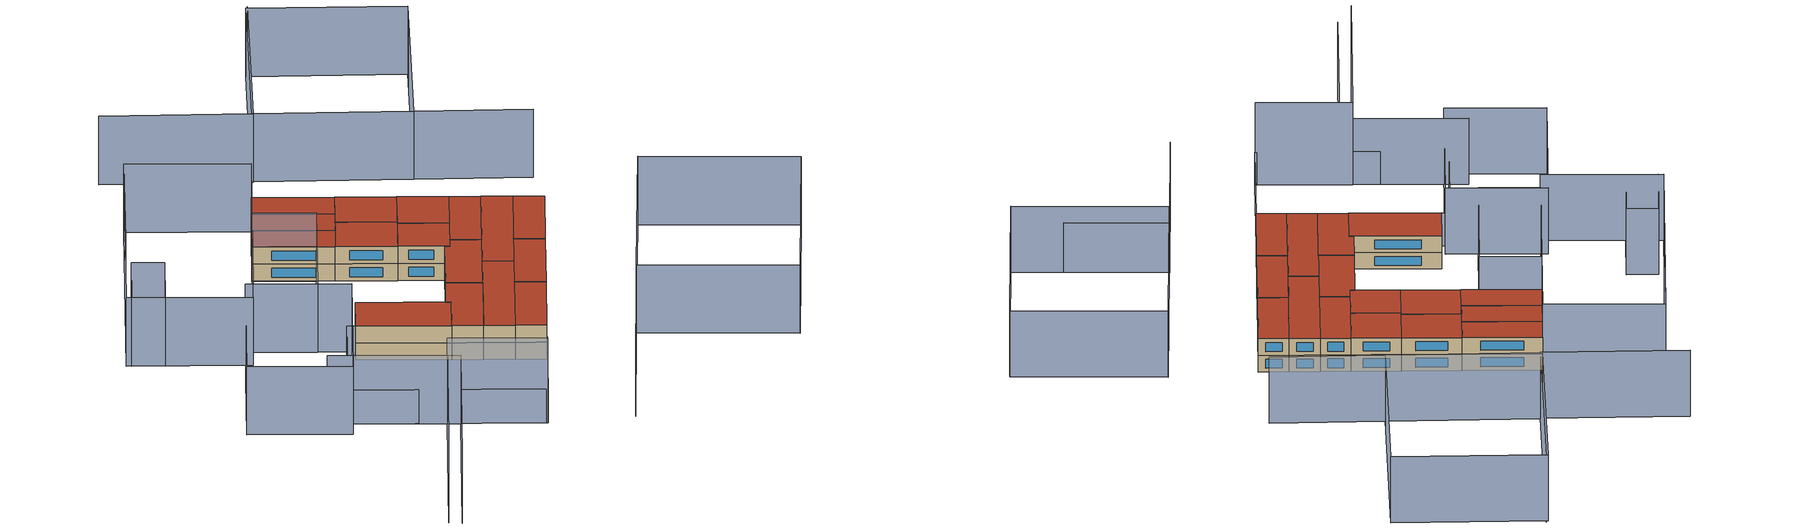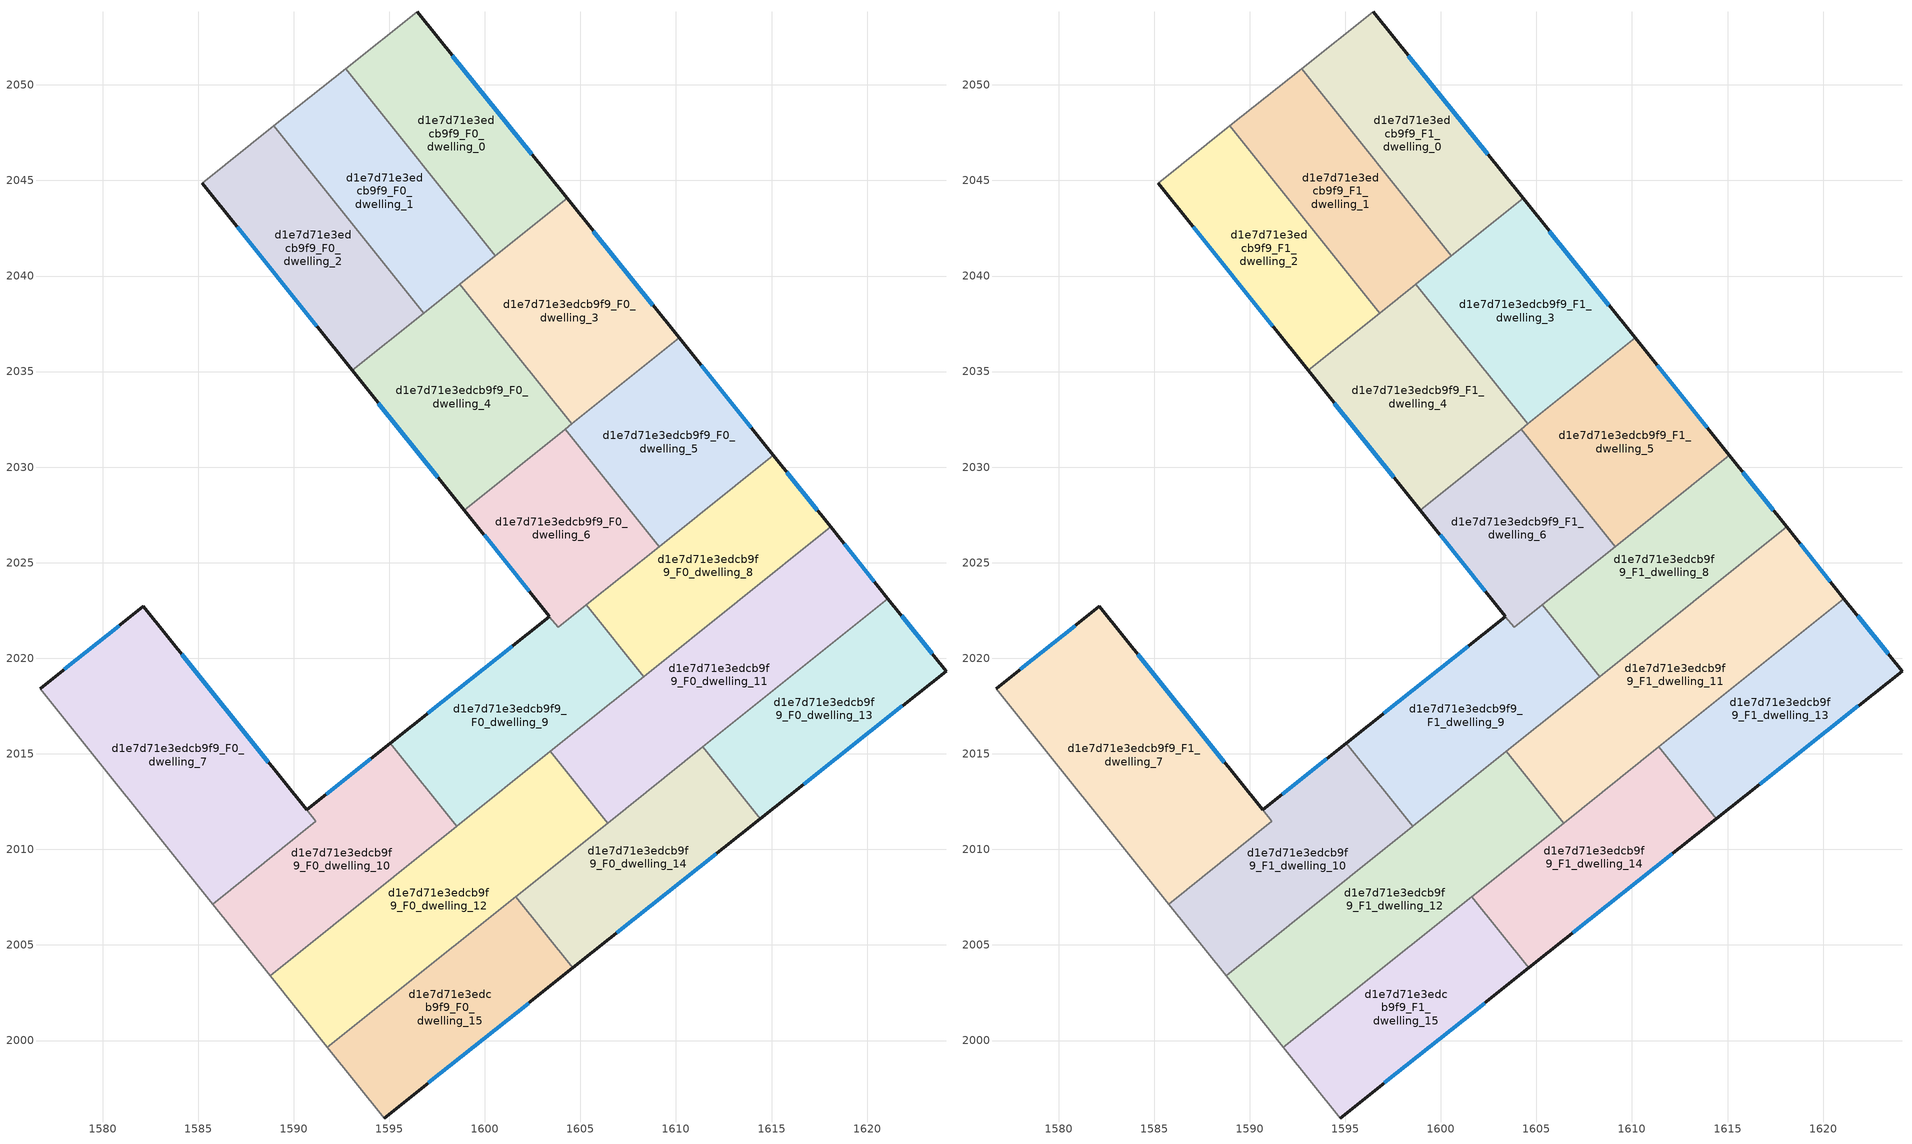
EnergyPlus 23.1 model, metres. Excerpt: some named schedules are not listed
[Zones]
d1e7d71e3edcb9f9_F0_dwelling_0
 floor ground (EU_floor_Construction): 1596.47,2053.83 1604.3,2044.07 1600.55,2041.06 1592.72,2050.84 z0
 wall outside (EU_wall_Construction): 1604.3,2044.07 1596.47,2053.83 z0:3
 wall to d1e7d71e3edcb9f9_F0_dwelling_1 (EU_wall_Construction): 1592.72,2050.84 1600.55,2041.06 z0:3
 wall adiabatic (EU_wall_Construction): 1596.47,2053.83 1592.72,2050.84 z0:3
 wall to d1e7d71e3edcb9f9_F0_dwelling_3 (EU_wall_Construction): 1600.55,2041.06 1604.3,2044.07 z0:3
 window (EU_Window_Construction): 1602.46,2046.36 1598.31,2051.54 z0.7:2.3
d1e7d71e3edcb9f9_F0_dwelling_1
 floor ground (EU_floor_Construction): 1592.72,2050.84 1600.55,2041.06 1596.8,2038.06 1588.96,2047.85 z0
 wall to d1e7d71e3edcb9f9_F0_dwelling_2 (EU_wall_Construction): 1588.96,2047.85 1596.8,2038.06 z0:3
 wall adiabatic (EU_wall_Construction): 1592.72,2050.84 1588.96,2047.85 z0:3
 wall to d1e7d71e3edcb9f9_F0_dwelling_4 (EU_wall_Construction): 1596.8,2038.06 1598.68,2039.57 z0:3
 wall to d1e7d71e3edcb9f9_F0_dwelling_3 (EU_wall_Construction): 1598.68,2039.57 1600.55,2041.06 z0:3
d1e7d71e3edcb9f9_F0_dwelling_10
 floor ground (EU_floor_Construction): 1595.06,2015.56 1598.54,2011.21 1588.76,2003.38 1585.76,2007.13 1591.16,2011.46 1590.67,2012.07 z0
 wall outside (EU_wall_Construction): 1595.06,2015.56 1590.67,2012.07 z0:3
 wall to d1e7d71e3edcb9f9_F0_dwelling_9 (EU_wall_Construction): 1598.54,2011.21 1595.06,2015.56 z0:3
 wall adiabatic (EU_wall_Construction): 1585.76,2007.13 1588.76,2003.38 z0:3
 wall to d1e7d71e3edcb9f9_F0_dwelling_7 (EU_wall_Construction): 1590.67,2012.07 1591.16,2011.46 1585.76,2007.13 z0:3
 wall to d1e7d71e3edcb9f9_F0_dwelling_12 (EU_wall_Construction): 1588.76,2003.38 1598.54,2011.21 z0:3
 window (EU_Window_Construction): 1594.03,2014.74 1591.7,2012.89 z0.7:2.3
d1e7d71e3edcb9f9_F0_dwelling_11
 floor ground (EU_floor_Construction): 1618.09,2026.87 1621.09,2023.13 1606.43,2011.38 1603.43,2015.13 z0
 wall outside (EU_wall_Construction): 1621.09,2023.13 1618.09,2026.87 z0:3
 wall to d1e7d71e3edcb9f9_F0_dwelling_12 (EU_wall_Construction): 1603.43,2015.13 1606.43,2011.38 z0:3
 wall to d1e7d71e3edcb9f9_F0_dwelling_13 (EU_wall_Construction): 1611.39,2015.36 1621.09,2023.13 z0:3
 wall to d1e7d71e3edcb9f9_F0_dwelling_8 (EU_wall_Construction): 1618.09,2026.87 1608.31,2019.04 z0:3
 wall to d1e7d71e3edcb9f9_F0_dwelling_14 (EU_wall_Construction): 1606.43,2011.38 1611.39,2015.36 z0:3
 wall to d1e7d71e3edcb9f9_F0_dwelling_9 (EU_wall_Construction): 1608.31,2019.04 1603.43,2015.13 z0:3
 window (EU_Window_Construction): 1620.39,2024.01 1618.8,2025.99 z0.7:2.3
d1e7d71e3edcb9f9_F0_dwelling_12
 floor ground (EU_floor_Construction): 1603.43,2015.13 1606.43,2011.38 1591.76,1999.64 1588.76,2003.38 z0
 wall adiabatic (EU_wall_Construction): 1588.76,2003.38 1591.76,1999.64 z0:3
 wall to d1e7d71e3edcb9f9_F0_dwelling_15 (EU_wall_Construction): 1591.76,1999.64 1601.62,2007.53 z0:3
 wall to d1e7d71e3edcb9f9_F0_dwelling_9 (EU_wall_Construction): 1603.43,2015.13 1598.54,2011.21 z0:3
 wall to d1e7d71e3edcb9f9_F0_dwelling_14 (EU_wall_Construction): 1601.62,2007.53 1606.43,2011.38 z0:3
d1e7d71e3edcb9f9_F0_dwelling_13
 floor ground (EU_floor_Construction): 1621.09,2023.13 1624.13,2019.33 1614.41,2011.6 1611.39,2015.36 z0
 wall outside (EU_wall_Construction): 1614.41,2011.6 1624.13,2019.33 1621.09,2023.13 z0:3
 wall to d1e7d71e3edcb9f9_F0_dwelling_14 (EU_wall_Construction): 1611.39,2015.36 1614.41,2011.6 z0:3
 window (EU_Window_Construction): 1623.42,2020.22 1621.81,2022.24 / 1616.69,2013.41 1621.85,2017.52 z0.7:2.3
d1e7d71e3edcb9f9_F0_dwelling_14
 floor ground (EU_floor_Construction): 1611.39,2015.36 1614.41,2011.6 1604.61,2003.8 1601.62,2007.53 z0
 wall outside (EU_wall_Construction): 1604.61,2003.8 1614.41,2011.6 z0:3
 wall to d1e7d71e3edcb9f9_F0_dwelling_15 (EU_wall_Construction): 1601.62,2007.53 1604.61,2003.8 z0:3
 window (EU_Window_Construction): 1606.91,2005.63 1612.1,2009.77 z0.7:2.3
d1e7d71e3edcb9f9_F0_dwelling_15
 floor ground (EU_floor_Construction): 1601.62,2007.53 1604.61,2003.8 1594.73,1995.93 1591.76,1999.64 z0
 wall outside (EU_wall_Construction): 1594.73,1995.93 1604.61,2003.8 z0:3
 wall adiabatic (EU_wall_Construction): 1591.76,1999.64 1594.73,1995.93 z0:3
 window (EU_Window_Construction): 1597.05,1997.78 1602.29,2001.95 z0.7:2.3
d1e7d71e3edcb9f9_F0_dwelling_2
 floor ground (EU_floor_Construction): 1588.96,2047.85 1596.8,2038.06 1593.06,2035.07 1585.21,2044.87 z0
 wall outside (EU_wall_Construction): 1585.21,2044.87 1593.06,2035.07 z0:3
 wall adiabatic (EU_wall_Construction): 1588.96,2047.85 1585.21,2044.87 z0:3
 wall to d1e7d71e3edcb9f9_F0_dwelling_4 (EU_wall_Construction): 1593.06,2035.07 1596.8,2038.06 z0:3
 window (EU_Window_Construction): 1587.06,2042.57 1591.22,2037.37 z0.7:2.3
d1e7d71e3edcb9f9_F0_dwelling_3
 floor ground (EU_floor_Construction): 1604.3,2044.07 1610.17,2036.77 1604.54,2032.26 1598.68,2039.57 z0
 wall outside (EU_wall_Construction): 1610.17,2036.77 1604.3,2044.07 z0:3
 wall to d1e7d71e3edcb9f9_F0_dwelling_4 (EU_wall_Construction): 1598.68,2039.57 1604.54,2032.26 z0:3
 wall to d1e7d71e3edcb9f9_F0_dwelling_5 (EU_wall_Construction): 1604.54,2032.26 1610.17,2036.77 z0:3
 window (EU_Window_Construction): 1608.79,2038.48 1605.68,2042.36 z0.7:2.3
d1e7d71e3edcb9f9_F0_dwelling_4
 floor ground (EU_floor_Construction): 1598.68,2039.57 1604.54,2032.26 1598.92,2027.76 1593.06,2035.07 z0
 wall outside (EU_wall_Construction): 1593.06,2035.07 1598.92,2027.76 z0:3
 wall to d1e7d71e3edcb9f9_F0_dwelling_6 (EU_wall_Construction): 1598.92,2027.76 1604.21,2031.99 z0:3
 wall to d1e7d71e3edcb9f9_F0_dwelling_5 (EU_wall_Construction): 1604.21,2032 1604.54,2032.26 z0:3
 window (EU_Window_Construction): 1594.44,2033.35 1597.54,2029.47 z0.7:2.3
d1e7d71e3edcb9f9_F0_dwelling_5
 floor ground (EU_floor_Construction): 1610.17,2036.77 1615.09,2030.62 1609.13,2025.85 1604.21,2032 z0
 wall outside (EU_wall_Construction): 1615.09,2030.62 1610.17,2036.77 z0:3
 wall to d1e7d71e3edcb9f9_F0_dwelling_6 (EU_wall_Construction): 1604.21,2032 1609.13,2025.85 z0:3
 wall to d1e7d71e3edcb9f9_F0_dwelling_8 (EU_wall_Construction): 1609.13,2025.85 1615.09,2030.62 z0:3
 window (EU_Window_Construction): 1613.93,2032.06 1611.32,2035.32 z0.7:2.3
d1e7d71e3edcb9f9_F0_dwelling_6
 floor ground (EU_floor_Construction): 1604.21,2032 1609.13,2025.85 1603.84,2021.61 1598.92,2027.76 z0
 wall outside (EU_wall_Construction): 1598.92,2027.76 1603.38,2022.19 z0:3
 wall to d1e7d71e3edcb9f9_F0_dwelling_9 (EU_wall_Construction): 1603.38,2022.18 1603.84,2021.61 1605.31,2022.79 z0:3
 wall to d1e7d71e3edcb9f9_F0_dwelling_8 (EU_wall_Construction): 1605.31,2022.79 1609.13,2025.85 z0:3
 window (EU_Window_Construction): 1599.96,2026.45 1602.33,2023.5 z0.7:2.3
d1e7d71e3edcb9f9_F0_dwelling_7
 floor ground (EU_floor_Construction): 1582.14,2022.72 1591.16,2011.46 1585.76,2007.13 1576.73,2018.41 z0
 wall outside (EU_wall_Construction): 1590.67,2012.07 1582.14,2022.72 1576.73,2018.41 z0:3
 wall adiabatic (EU_wall_Construction): 1576.73,2018.41 1585.76,2007.13 z0:3
 window (EU_Window_Construction): 1580.87,2021.71 1578,2019.42 / 1588.67,2014.57 1584.14,2020.22 z0.7:2.3
d1e7d71e3edcb9f9_F0_dwelling_8
 floor ground (EU_floor_Construction): 1615.09,2030.62 1618.09,2026.87 1608.31,2019.04 1605.31,2022.79 z0
 wall outside (EU_wall_Construction): 1618.09,2026.87 1615.09,2030.62 z0:3
 wall to d1e7d71e3edcb9f9_F0_dwelling_9 (EU_wall_Construction): 1605.31,2022.79 1608.31,2019.04 z0:3
 window (EU_Window_Construction): 1617.39,2027.75 1615.79,2029.74 z0.7:2.3
d1e7d71e3edcb9f9_F0_dwelling_9
 floor ground (EU_floor_Construction): 1605.31,2022.79 1608.31,2019.04 1598.54,2011.21 1595.06,2015.56 1603.38,2022.18 1603.84,2021.61 z0
 wall outside (EU_wall_Construction): 1603.38,2022.18 1595.06,2015.56 z0:3
 window (EU_Window_Construction): 1601.43,2020.63 1597.01,2017.12 z0.7:2.3
d1e7d71e3edcb9f9_F1_dwelling_0
 floor to d1e7d71e3edcb9f9_F0_dwelling_0 (EU_floor_Construction): 1596.47,2053.83 1604.3,2044.07 1600.55,2041.06 1592.72,2050.84 z3
 wall outside (EU_wall_Construction): 1604.3,2044.07 1596.47,2053.83 z3:6
 wall to d1e7d71e3edcb9f9_F1_dwelling_1 (EU_wall_Construction): 1592.72,2050.84 1600.55,2041.06 z3:6
 wall adiabatic (EU_wall_Construction): 1596.47,2053.83 1592.72,2050.84 z3:6
 wall to d1e7d71e3edcb9f9_F1_dwelling_3 (EU_wall_Construction): 1600.55,2041.06 1604.3,2044.07 z3:6
 window (EU_Window_Construction): 1602.46,2046.36 1598.31,2051.54 z3.7:5.3
 roof outside (EU_roof_Construction): 1604.3,2044.07 1596.47,2053.83 1592.72,2050.84 1600.55,2041.06 z6
d1e7d71e3edcb9f9_F1_dwelling_1
 floor to d1e7d71e3edcb9f9_F0_dwelling_1 (EU_floor_Construction): 1592.72,2050.84 1600.55,2041.06 1596.8,2038.06 1588.96,2047.85 z3
 wall to d1e7d71e3edcb9f9_F1_dwelling_2 (EU_wall_Construction): 1588.96,2047.85 1596.8,2038.06 z3:6
 wall adiabatic (EU_wall_Construction): 1592.72,2050.84 1588.96,2047.85 z3:6
 wall to d1e7d71e3edcb9f9_F1_dwelling_4 (EU_wall_Construction): 1596.8,2038.06 1598.68,2039.57 z3:6
 wall to d1e7d71e3edcb9f9_F1_dwelling_3 (EU_wall_Construction): 1598.68,2039.57 1600.55,2041.06 z3:6
 roof outside (EU_roof_Construction): 1600.55,2041.06 1592.72,2050.84 1588.96,2047.85 1596.8,2038.06 z6
d1e7d71e3edcb9f9_F1_dwelling_10
 floor to d1e7d71e3edcb9f9_F0_dwelling_10 (EU_floor_Construction): 1595.06,2015.56 1598.54,2011.21 1588.76,2003.38 1585.76,2007.13 1591.16,2011.46 1590.67,2012.07 z3
 wall outside (EU_wall_Construction): 1595.06,2015.56 1590.67,2012.07 z3:6
 wall to d1e7d71e3edcb9f9_F1_dwelling_9 (EU_wall_Construction): 1598.54,2011.21 1595.06,2015.56 z3:6
 wall adiabatic (EU_wall_Construction): 1585.76,2007.13 1588.76,2003.38 z3:6
 wall to d1e7d71e3edcb9f9_F1_dwelling_7 (EU_wall_Construction): 1590.67,2012.07 1591.16,2011.46 1585.76,2007.13 z3:6
 wall to d1e7d71e3edcb9f9_F1_dwelling_12 (EU_wall_Construction): 1588.76,2003.38 1598.54,2011.21 z3:6
 window (EU_Window_Construction): 1594.03,2014.74 1591.7,2012.89 z3.7:5.3
 roof outside (EU_roof_Construction): 1598.54,2011.21 1595.06,2015.56 1590.67,2012.07 1591.16,2011.46 1585.76,2007.13 1588.76,2003.38 z6
d1e7d71e3edcb9f9_F1_dwelling_11
 floor to d1e7d71e3edcb9f9_F0_dwelling_11 (EU_floor_Construction): 1618.09,2026.87 1621.09,2023.13 1606.43,2011.38 1603.43,2015.13 z3
 wall outside (EU_wall_Construction): 1621.09,2023.13 1618.09,2026.87 z3:6
 wall to d1e7d71e3edcb9f9_F1_dwelling_12 (EU_wall_Construction): 1603.43,2015.13 1606.43,2011.38 z3:6
 wall to d1e7d71e3edcb9f9_F1_dwelling_13 (EU_wall_Construction): 1611.39,2015.36 1621.09,2023.13 z3:6
 wall to d1e7d71e3edcb9f9_F1_dwelling_8 (EU_wall_Construction): 1618.09,2026.87 1608.31,2019.04 z3:6
 wall to d1e7d71e3edcb9f9_F1_dwelling_14 (EU_wall_Construction): 1606.43,2011.38 1611.39,2015.36 z3:6
 wall to d1e7d71e3edcb9f9_F1_dwelling_9 (EU_wall_Construction): 1608.31,2019.04 1603.43,2015.13 z3:6
 window (EU_Window_Construction): 1620.39,2024.01 1618.8,2025.99 z3.7:5.3
 roof outside (EU_roof_Construction): 1621.09,2023.13 1618.09,2026.87 1603.43,2015.13 1606.43,2011.38 z6
d1e7d71e3edcb9f9_F1_dwelling_12
 floor to d1e7d71e3edcb9f9_F0_dwelling_12 (EU_floor_Construction): 1603.43,2015.13 1606.43,2011.38 1591.76,1999.64 1588.76,2003.38 z3
 wall adiabatic (EU_wall_Construction): 1588.76,2003.38 1591.76,1999.64 z3:6
 wall to d1e7d71e3edcb9f9_F1_dwelling_15 (EU_wall_Construction): 1591.76,1999.64 1601.62,2007.53 z3:6
 wall to d1e7d71e3edcb9f9_F1_dwelling_9 (EU_wall_Construction): 1603.43,2015.13 1598.54,2011.21 z3:6
 wall to d1e7d71e3edcb9f9_F1_dwelling_14 (EU_wall_Construction): 1601.62,2007.53 1606.43,2011.38 z3:6
 roof outside (EU_roof_Construction): 1606.43,2011.38 1603.43,2015.13 1588.76,2003.38 1591.76,1999.64 z6
d1e7d71e3edcb9f9_F1_dwelling_13
 floor to d1e7d71e3edcb9f9_F0_dwelling_13 (EU_floor_Construction): 1621.09,2023.13 1624.13,2019.33 1614.41,2011.6 1611.39,2015.36 z3
 wall outside (EU_wall_Construction): 1614.41,2011.6 1624.13,2019.33 1621.09,2023.13 z3:6
 wall to d1e7d71e3edcb9f9_F1_dwelling_14 (EU_wall_Construction): 1611.39,2015.36 1614.41,2011.6 z3:6
 window (EU_Window_Construction): 1623.42,2020.22 1621.81,2022.24 / 1616.69,2013.41 1621.85,2017.52 z3.7:5.3
 roof outside (EU_roof_Construction): 1624.13,2019.33 1621.09,2023.13 1611.39,2015.36 1614.41,2011.6 z6
d1e7d71e3edcb9f9_F1_dwelling_14
 floor to d1e7d71e3edcb9f9_F0_dwelling_14 (EU_floor_Construction): 1611.39,2015.36 1614.41,2011.6 1604.61,2003.8 1601.62,2007.53 z3
 wall outside (EU_wall_Construction): 1604.61,2003.8 1614.41,2011.6 z3:6
 wall to d1e7d71e3edcb9f9_F1_dwelling_15 (EU_wall_Construction): 1601.62,2007.53 1604.61,2003.8 z3:6
 window (EU_Window_Construction): 1606.91,2005.63 1612.1,2009.77 z3.7:5.3
 roof outside (EU_roof_Construction): 1614.41,2011.6 1611.39,2015.36 1601.62,2007.53 1604.61,2003.8 z6
d1e7d71e3edcb9f9_F1_dwelling_15
 floor to d1e7d71e3edcb9f9_F0_dwelling_15 (EU_floor_Construction): 1601.62,2007.53 1604.61,2003.8 1594.73,1995.93 1591.76,1999.64 z3
 wall outside (EU_wall_Construction): 1594.73,1995.93 1604.61,2003.8 z3:6
 wall adiabatic (EU_wall_Construction): 1591.76,1999.64 1594.73,1995.93 z3:6
 window (EU_Window_Construction): 1597.05,1997.78 1602.29,2001.95 z3.7:5.3
 roof outside (EU_roof_Construction): 1604.61,2003.8 1601.62,2007.53 1591.76,1999.64 1594.73,1995.93 z6
d1e7d71e3edcb9f9_F1_dwelling_2
 floor to d1e7d71e3edcb9f9_F0_dwelling_2 (EU_floor_Construction): 1588.96,2047.85 1596.8,2038.06 1593.06,2035.07 1585.21,2044.87 z3
 wall outside (EU_wall_Construction): 1585.21,2044.87 1593.06,2035.07 z3:6
 wall adiabatic (EU_wall_Construction): 1588.96,2047.85 1585.21,2044.87 z3:6
 wall to d1e7d71e3edcb9f9_F1_dwelling_4 (EU_wall_Construction): 1593.06,2035.07 1596.8,2038.06 z3:6
 window (EU_Window_Construction): 1587.06,2042.57 1591.22,2037.37 z3.7:5.3
 roof outside (EU_roof_Construction): 1596.8,2038.06 1588.96,2047.85 1585.21,2044.87 1593.06,2035.07 z6
d1e7d71e3edcb9f9_F1_dwelling_3
 floor to d1e7d71e3edcb9f9_F0_dwelling_3 (EU_floor_Construction): 1604.3,2044.07 1610.17,2036.77 1604.54,2032.26 1598.68,2039.57 z3
 wall outside (EU_wall_Construction): 1610.17,2036.77 1604.3,2044.07 z3:6
 wall to d1e7d71e3edcb9f9_F1_dwelling_4 (EU_wall_Construction): 1598.68,2039.57 1604.54,2032.26 z3:6
 wall to d1e7d71e3edcb9f9_F1_dwelling_5 (EU_wall_Construction): 1604.54,2032.26 1610.17,2036.77 z3:6
 window (EU_Window_Construction): 1608.79,2038.48 1605.68,2042.36 z3.7:5.3
 roof outside (EU_roof_Construction): 1610.17,2036.77 1604.3,2044.07 1598.68,2039.57 1604.54,2032.26 z6
d1e7d71e3edcb9f9_F1_dwelling_4
 floor to d1e7d71e3edcb9f9_F0_dwelling_4 (EU_floor_Construction): 1598.68,2039.57 1604.54,2032.26 1598.92,2027.76 1593.06,2035.07 z3
 wall outside (EU_wall_Construction): 1593.06,2035.07 1598.92,2027.76 z3:6
 wall to d1e7d71e3edcb9f9_F1_dwelling_6 (EU_wall_Construction): 1598.92,2027.76 1604.21,2031.99 z3:6
 wall to d1e7d71e3edcb9f9_F1_dwelling_5 (EU_wall_Construction): 1604.21,2032 1604.54,2032.26 z3:6
 window (EU_Window_Construction): 1594.44,2033.35 1597.54,2029.47 z3.7:5.3
 roof outside (EU_roof_Construction): 1604.54,2032.26 1598.68,2039.57 1593.06,2035.07 1598.92,2027.76 z6
d1e7d71e3edcb9f9_F1_dwelling_5
 floor to d1e7d71e3edcb9f9_F0_dwelling_5 (EU_floor_Construction): 1610.17,2036.77 1615.09,2030.62 1609.13,2025.85 1604.21,2032 z3
 wall outside (EU_wall_Construction): 1615.09,2030.62 1610.17,2036.77 z3:6
 wall to d1e7d71e3edcb9f9_F1_dwelling_6 (EU_wall_Construction): 1604.21,2032 1609.13,2025.85 z3:6
 wall to d1e7d71e3edcb9f9_F1_dwelling_8 (EU_wall_Construction): 1609.13,2025.85 1615.09,2030.62 z3:6
 window (EU_Window_Construction): 1613.93,2032.06 1611.32,2035.32 z3.7:5.3
 roof outside (EU_roof_Construction): 1615.09,2030.62 1610.17,2036.77 1604.21,2032 1609.13,2025.85 z6
d1e7d71e3edcb9f9_F1_dwelling_6
 floor to d1e7d71e3edcb9f9_F0_dwelling_6 (EU_floor_Construction): 1604.21,2032 1609.13,2025.85 1603.84,2021.61 1598.92,2027.76 z3
 wall outside (EU_wall_Construction): 1598.92,2027.76 1603.38,2022.19 z3:6
 wall to d1e7d71e3edcb9f9_F1_dwelling_9 (EU_wall_Construction): 1603.38,2022.18 1603.84,2021.61 1605.31,2022.79 z3:6
 wall to d1e7d71e3edcb9f9_F1_dwelling_8 (EU_wall_Construction): 1605.31,2022.79 1609.13,2025.85 z3:6
 window (EU_Window_Construction): 1599.96,2026.45 1602.33,2023.5 z3.7:5.3
 roof outside (EU_roof_Construction): 1609.13,2025.85 1604.21,2032 1598.92,2027.76 1603.84,2021.61 z6
d1e7d71e3edcb9f9_F1_dwelling_7
 floor to d1e7d71e3edcb9f9_F0_dwelling_7 (EU_floor_Construction): 1582.14,2022.72 1591.16,2011.46 1585.76,2007.13 1576.73,2018.41 z3
 wall outside (EU_wall_Construction): 1590.67,2012.07 1582.14,2022.72 1576.73,2018.41 z3:6
 wall adiabatic (EU_wall_Construction): 1576.73,2018.41 1585.76,2007.13 z3:6
 window (EU_Window_Construction): 1580.87,2021.71 1578,2019.42 / 1588.67,2014.57 1584.14,2020.22 z3.7:5.3
 roof outside (EU_roof_Construction): 1591.16,2011.46 1582.14,2022.72 1576.73,2018.41 1585.76,2007.13 z6
d1e7d71e3edcb9f9_F1_dwelling_8
 floor to d1e7d71e3edcb9f9_F0_dwelling_8 (EU_floor_Construction): 1615.09,2030.62 1618.09,2026.87 1608.31,2019.04 1605.31,2022.79 z3
 wall outside (EU_wall_Construction): 1618.09,2026.87 1615.09,2030.62 z3:6
 wall to d1e7d71e3edcb9f9_F1_dwelling_9 (EU_wall_Construction): 1605.31,2022.79 1608.31,2019.04 z3:6
 window (EU_Window_Construction): 1617.39,2027.75 1615.79,2029.74 z3.7:5.3
 roof outside (EU_roof_Construction): 1618.09,2026.87 1615.09,2030.62 1605.31,2022.79 1608.31,2019.04 z6
d1e7d71e3edcb9f9_F1_dwelling_9
 floor to d1e7d71e3edcb9f9_F0_dwelling_9 (EU_floor_Construction): 1605.31,2022.79 1608.31,2019.04 1598.54,2011.21 1595.06,2015.56 1603.38,2022.18 1603.84,2021.61 z3
 wall outside (EU_wall_Construction): 1603.38,2022.18 1595.06,2015.56 z3:6
 window (EU_Window_Construction): 1601.43,2020.63 1597.01,2017.12 z3.7:5.3
 roof outside (EU_roof_Construction): 1608.31,2019.04 1605.31,2022.79 1603.84,2021.61 1603.38,2022.18 1595.06,2015.56 1598.54,2011.21 z6
shading: 1635.14,2030.13 1623.64,2043.99 / 1623.64,2043.99 1647.16,2063.52 / 1559.51,2010.37 1572.03,1994.64 / 1572.03,1994.64 1549.38,1976.62 / 1584.5,2068.78 1567.62,2055.28 / 1632.13,2082.45 1608.1,2062.48 / 1608.1,2062.48 1593.18,2080.44 / 1649.11,1989.8 1624.21,1970.55 / 1624.21,1970.55 1609.12,1990.07 / 1609.12,1990.07 1634.02,2009.32 / 1634.02,2009.32 1649.11,1989.8 / 1647.15,2063.51 1623.59,2043.94 / 1623.59,2043.94 1607.96,2062.76 / 1607.96,2062.76 1631.52,2082.33 / 1631.52,2082.33 1647.15,2063.51 / 1578.33,2020.44 1559.58,2005.5 / 1559.58,2005.5 1549.6,2018.03 / 1549.6,2018.03 1568.35,2032.96 / 1568.35,2032.96 1578.33,2020.44 / 1569.07,2032.02 1585.24,2044.89 / 1585.24,2044.89 1591.28,2037.3 / 1591.28,2037.3 1575.11,2024.43 / 1575.11,2024.43 1569.07,2032.02 / 1565.81,2046.4 1557.81,2040.03 / 1557.81,2040.03 1554.69,2043.96 / 1554.69,2043.96 1562.69,2050.33 / 1562.69,2050.33 1565.81,2046.4 / 1596.47,2053.83 1566.1,2029.65 / 1566.1,2029.65 1554.16,2044.64 / 1554.16,2044.64 1584.53,2068.82 / 1584.53,2068.82 1596.47,2053.83 z0:12; 1589.92,1975.24 1609.12,1990.11 / 1609.12,1990.11 1619.2,1977.1 z0:9; 1548.16,1978.24 1570.81,1996.27 / 1570.81,1996.27 1580.25,1984.41 z0:15; 1580.29,1984.37 1561.44,2007.9 / 1561.44,2007.9 1575.88,2019.46 / 1575.88,2019.46 1594.73,1995.94 / 1594.73,1995.94 1580.29,1984.37 z0:6
[Building]
EU S2 Campaign: North Axis=0; Terrain=City; Solar Distribution=FullExterior
[Site:Location]
Budapest.Ferenc.Liszt.Intl.AP: Latitude=47.437; Longitude=19.256; Time Zone=1; Elevation=185
[SizingPeriod:WeatherFileDays]
AnnualSizingPeriod: Begin Month=1; Begin Day of Month=1; End Month=12; End Day of Month=31; Day of Week for Start Day=Monday; Use Weather File Daylight Saving Period=No; Use Weather File Rain and Snow Indicators=No
[MATERIAL]
EU_InternalMass_Material: Roughness=MediumRough; Thickness=0.1; Conductivity=1; Density=1800; Specific Heat=900; Thermal Absorptance=0.9; Solar Absorptance=0.7; Visible Absorptance=0.7
[MATERIAL:NOMASS] Roughness=MediumRough; Thermal Absorptance=0.9; Solar Absorptance=0.7; Visible Absorptance=0.7
Name | Thermal Resistance
EU_wall_NoMass | 0.832559
EU_roof_NoMass | 1.39638
EU_floor_NoMass | 0.872794
[WINDOWMATERIAL:SIMPLEGLAZINGSYSTEM]
EU_Window_SimpleGlazing: UFactor=2.79869; Solar Heat Gain Coefficient=0.75; Visible Transmittance=0.75
[CONSTRUCTION]
EU_wall_Construction: EU_wall_NoMass
EU_roof_Construction: EU_roof_NoMass
EU_floor_Construction: EU_floor_NoMass
EU_Window_Construction: EU_Window_SimpleGlazing
EU_InternalMass_Construction: EU_InternalMass_Material
[ZONE] Type=1; Multiplier=1; Ceiling Height=autocalculate; Floor Area=autocalculate; Part of Total Floor Area=Yes
Name | Volume
d1e7d71e3edcb9f9_F0_dwelling_0; d1e7d71e3edcb9f9_F1_dwelling_0 | 180.403
d1e7d71e3edcb9f9_F0_dwelling_1; d1e7d71e3edcb9f9_F1_dwelling_1 | 180.394
d1e7d71e3edcb9f9_F0_dwelling_10; d1e7d71e3edcb9f9_F1_dwelling_10 | 193.545
d1e7d71e3edcb9f9_F0_dwelling_11; d1e7d71e3edcb9f9_F1_dwelling_11 | 270.577
d1e7d71e3edcb9f9_F0_dwelling_12; d1e7d71e3edcb9f9_F1_dwelling_12 | 270.557
d1e7d71e3edcb9f9_F0_dwelling_13; d1e7d71e3edcb9f9_F1_dwelling_13 | 180.385
d1e7d71e3edcb9f9_F0_dwelling_14; d1e7d71e3edcb9f9_F1_dwelling_14 | 180.377
d1e7d71e3edcb9f9_F0_dwelling_15; d1e7d71e3edcb9f9_F1_dwelling_15 | 180.379
d1e7d71e3edcb9f9_F0_dwelling_2; d1e7d71e3edcb9f9_F1_dwelling_2 | 180.376
d1e7d71e3edcb9f9_F0_dwelling_3; d1e7d71e3edcb9f9_F1_dwelling_3 | 202.407
d1e7d71e3edcb9f9_F0_dwelling_4; d1e7d71e3edcb9f9_F1_dwelling_4 | 202.403
d1e7d71e3edcb9f9_F0_dwelling_5; d1e7d71e3edcb9f9_F1_dwelling_5 | 180.365
d1e7d71e3edcb9f9_F0_dwelling_6; d1e7d71e3edcb9f9_F1_dwelling_6 | 160.087
d1e7d71e3edcb9f9_F0_dwelling_7; d1e7d71e3edcb9f9_F1_dwelling_7 | 299.719
d1e7d71e3edcb9f9_F0_dwelling_8; d1e7d71e3edcb9f9_F1_dwelling_8 | 180.397
d1e7d71e3edcb9f9_F0_dwelling_9; d1e7d71e3edcb9f9_F1_dwelling_9 | 204.378
[INTERNALMASS] Construction=EU_InternalMass_Construction
Name | Zone or ZoneList | Surface Area
d1e7d71e3edcb9f9_F0_dwelling_0_EU_InternalMass | d1e7d71e3edcb9f9_F0_dwelling_0 | 60.1344
d1e7d71e3edcb9f9_F0_dwelling_1_EU_InternalMass | d1e7d71e3edcb9f9_F0_dwelling_1 | 60.1315
d1e7d71e3edcb9f9_F0_dwelling_2_EU_InternalMass | d1e7d71e3edcb9f9_F0_dwelling_2 | 60.1254
d1e7d71e3edcb9f9_F0_dwelling_3_EU_InternalMass | d1e7d71e3edcb9f9_F0_dwelling_3 | 67.4689
d1e7d71e3edcb9f9_F0_dwelling_4_EU_InternalMass | d1e7d71e3edcb9f9_F0_dwelling_4 | 67.4677
d1e7d71e3edcb9f9_F0_dwelling_5_EU_InternalMass | d1e7d71e3edcb9f9_F0_dwelling_5 | 60.1226
d1e7d71e3edcb9f9_F0_dwelling_6_EU_InternalMass | d1e7d71e3edcb9f9_F0_dwelling_6 | 53.3822
d1e7d71e3edcb9f9_F0_dwelling_7_EU_InternalMass | d1e7d71e3edcb9f9_F0_dwelling_7 | 99.9374
d1e7d71e3edcb9f9_F0_dwelling_8_EU_InternalMass | d1e7d71e3edcb9f9_F0_dwelling_8 | 60.1322
d1e7d71e3edcb9f9_F0_dwelling_9_EU_InternalMass | d1e7d71e3edcb9f9_F0_dwelling_9 | 68.1234
d1e7d71e3edcb9f9_F0_dwelling_10_EU_InternalMass | d1e7d71e3edcb9f9_F0_dwelling_10 | 64.5183
d1e7d71e3edcb9f9_F0_dwelling_11_EU_InternalMass | d1e7d71e3edcb9f9_F0_dwelling_11 | 90.1925
d1e7d71e3edcb9f9_F0_dwelling_12_EU_InternalMass | d1e7d71e3edcb9f9_F0_dwelling_12 | 90.1858
d1e7d71e3edcb9f9_F0_dwelling_13_EU_InternalMass | d1e7d71e3edcb9f9_F0_dwelling_13 | 60.1282
d1e7d71e3edcb9f9_F0_dwelling_14_EU_InternalMass | d1e7d71e3edcb9f9_F0_dwelling_14 | 60.1254
d1e7d71e3edcb9f9_F0_dwelling_15_EU_InternalMass | d1e7d71e3edcb9f9_F0_dwelling_15 | 60.1264
d1e7d71e3edcb9f9_F1_dwelling_0_EU_InternalMass | d1e7d71e3edcb9f9_F1_dwelling_0 | 60.1344
d1e7d71e3edcb9f9_F1_dwelling_1_EU_InternalMass | d1e7d71e3edcb9f9_F1_dwelling_1 | 60.1315
d1e7d71e3edcb9f9_F1_dwelling_2_EU_InternalMass | d1e7d71e3edcb9f9_F1_dwelling_2 | 60.1254
d1e7d71e3edcb9f9_F1_dwelling_3_EU_InternalMass | d1e7d71e3edcb9f9_F1_dwelling_3 | 67.4689
d1e7d71e3edcb9f9_F1_dwelling_4_EU_InternalMass | d1e7d71e3edcb9f9_F1_dwelling_4 | 67.4677
d1e7d71e3edcb9f9_F1_dwelling_5_EU_InternalMass | d1e7d71e3edcb9f9_F1_dwelling_5 | 60.1226
d1e7d71e3edcb9f9_F1_dwelling_6_EU_InternalMass | d1e7d71e3edcb9f9_F1_dwelling_6 | 53.3822
d1e7d71e3edcb9f9_F1_dwelling_7_EU_InternalMass | d1e7d71e3edcb9f9_F1_dwelling_7 | 99.9374
d1e7d71e3edcb9f9_F1_dwelling_8_EU_InternalMass | d1e7d71e3edcb9f9_F1_dwelling_8 | 60.1322
d1e7d71e3edcb9f9_F1_dwelling_9_EU_InternalMass | d1e7d71e3edcb9f9_F1_dwelling_9 | 68.1234
d1e7d71e3edcb9f9_F1_dwelling_10_EU_InternalMass | d1e7d71e3edcb9f9_F1_dwelling_10 | 64.5183
d1e7d71e3edcb9f9_F1_dwelling_11_EU_InternalMass | d1e7d71e3edcb9f9_F1_dwelling_11 | 90.1925
d1e7d71e3edcb9f9_F1_dwelling_12_EU_InternalMass | d1e7d71e3edcb9f9_F1_dwelling_12 | 90.1858
d1e7d71e3edcb9f9_F1_dwelling_13_EU_InternalMass | d1e7d71e3edcb9f9_F1_dwelling_13 | 60.1282
d1e7d71e3edcb9f9_F1_dwelling_14_EU_InternalMass | d1e7d71e3edcb9f9_F1_dwelling_14 | 60.1254
d1e7d71e3edcb9f9_F1_dwelling_15_EU_InternalMass | d1e7d71e3edcb9f9_F1_dwelling_15 | 60.1264
[OTHEREQUIPMENT] Fuel Type=Electricity; Design Level Calculation Method=Watts/Area; Power per Zone Floor Area=1; Fraction Latent=0; Fraction Radiant=0; Fraction Lost=0; Carbon Dioxide Generation Rate=0; EndUse Subcategory=EU_Step8_InternalGains
Name | Zone or ZoneList or Space or SpaceList | Schedule
EU_Step8_InternalGain_d1e7d71e3edcb9f9_F0_dwelling_0_f000 | d1e7d71e3edcb9f9_F0_dwelling_0 | EU_Step8_GainSchedule_d1e7d71e3edcb9f9_F0_dwelling_0_f000
EU_Step8_InternalGain_d1e7d71e3edcb9f9_F0_dwelling_1_f000 | d1e7d71e3edcb9f9_F0_dwelling_1 | EU_Step8_GainSchedule_d1e7d71e3edcb9f9_F0_dwelling_1_f000
EU_Step8_InternalGain_d1e7d71e3edcb9f9_F0_dwelling_2_f000 | d1e7d71e3edcb9f9_F0_dwelling_2 | EU_Step8_GainSchedule_d1e7d71e3edcb9f9_F0_dwelling_2_f000
EU_Step8_InternalGain_d1e7d71e3edcb9f9_F0_dwelling_3_f000 | d1e7d71e3edcb9f9_F0_dwelling_3 | EU_Step8_GainSchedule_d1e7d71e3edcb9f9_F0_dwelling_3_f000
EU_Step8_InternalGain_d1e7d71e3edcb9f9_F0_dwelling_4_f000 | d1e7d71e3edcb9f9_F0_dwelling_4 | EU_Step8_GainSchedule_d1e7d71e3edcb9f9_F0_dwelling_4_f000
EU_Step8_InternalGain_d1e7d71e3edcb9f9_F0_dwelling_5_f000 | d1e7d71e3edcb9f9_F0_dwelling_5 | EU_Step8_GainSchedule_d1e7d71e3edcb9f9_F0_dwelling_5_f000
EU_Step8_InternalGain_d1e7d71e3edcb9f9_F0_dwelling_6_f000 | d1e7d71e3edcb9f9_F0_dwelling_6 | EU_Step8_GainSchedule_d1e7d71e3edcb9f9_F0_dwelling_6_f000
EU_Step8_InternalGain_d1e7d71e3edcb9f9_F0_dwelling_7_f000 | d1e7d71e3edcb9f9_F0_dwelling_7 | EU_Step8_GainSchedule_d1e7d71e3edcb9f9_F0_dwelling_7_f000
EU_Step8_InternalGain_d1e7d71e3edcb9f9_F0_dwelling_8_f000 | d1e7d71e3edcb9f9_F0_dwelling_8 | EU_Step8_GainSchedule_d1e7d71e3edcb9f9_F0_dwelling_8_f000
EU_Step8_InternalGain_d1e7d71e3edcb9f9_F0_dwelling_9_f000 | d1e7d71e3edcb9f9_F0_dwelling_9 | EU_Step8_GainSchedule_d1e7d71e3edcb9f9_F0_dwelling_9_f000
EU_Step8_InternalGain_d1e7d71e3edcb9f9_F0_dwelling_10_f000 | d1e7d71e3edcb9f9_F0_dwelling_10 | EU_Step8_GainSchedule_d1e7d71e3edcb9f9_F0_dwelling_10_f000
EU_Step8_InternalGain_d1e7d71e3edcb9f9_F0_dwelling_11_f000 | d1e7d71e3edcb9f9_F0_dwelling_11 | EU_Step8_GainSchedule_d1e7d71e3edcb9f9_F0_dwelling_11_f000
EU_Step8_InternalGain_d1e7d71e3edcb9f9_F0_dwelling_12_f000 | d1e7d71e3edcb9f9_F0_dwelling_12 | EU_Step8_GainSchedule_d1e7d71e3edcb9f9_F0_dwelling_12_f000
EU_Step8_InternalGain_d1e7d71e3edcb9f9_F0_dwelling_13_f000 | d1e7d71e3edcb9f9_F0_dwelling_13 | EU_Step8_GainSchedule_d1e7d71e3edcb9f9_F0_dwelling_13_f000
EU_Step8_InternalGain_d1e7d71e3edcb9f9_F0_dwelling_14_f000 | d1e7d71e3edcb9f9_F0_dwelling_14 | EU_Step8_GainSchedule_d1e7d71e3edcb9f9_F0_dwelling_14_f000
EU_Step8_InternalGain_d1e7d71e3edcb9f9_F0_dwelling_15_f000 | d1e7d71e3edcb9f9_F0_dwelling_15 | EU_Step8_GainSchedule_d1e7d71e3edcb9f9_F0_dwelling_15_f000
EU_Step8_InternalGain_d1e7d71e3edcb9f9_F1_dwelling_0_f000 | d1e7d71e3edcb9f9_F1_dwelling_0 | EU_Step8_GainSchedule_d1e7d71e3edcb9f9_F1_dwelling_0_f000
EU_Step8_InternalGain_d1e7d71e3edcb9f9_F1_dwelling_1_f000 | d1e7d71e3edcb9f9_F1_dwelling_1 | EU_Step8_GainSchedule_d1e7d71e3edcb9f9_F1_dwelling_1_f000
EU_Step8_InternalGain_d1e7d71e3edcb9f9_F1_dwelling_2_f000 | d1e7d71e3edcb9f9_F1_dwelling_2 | EU_Step8_GainSchedule_d1e7d71e3edcb9f9_F1_dwelling_2_f000
EU_Step8_InternalGain_d1e7d71e3edcb9f9_F1_dwelling_3_f000 | d1e7d71e3edcb9f9_F1_dwelling_3 | EU_Step8_GainSchedule_d1e7d71e3edcb9f9_F1_dwelling_3_f000
EU_Step8_InternalGain_d1e7d71e3edcb9f9_F1_dwelling_4_f000 | d1e7d71e3edcb9f9_F1_dwelling_4 | EU_Step8_GainSchedule_d1e7d71e3edcb9f9_F1_dwelling_4_f000
EU_Step8_InternalGain_d1e7d71e3edcb9f9_F1_dwelling_5_f000 | d1e7d71e3edcb9f9_F1_dwelling_5 | EU_Step8_GainSchedule_d1e7d71e3edcb9f9_F1_dwelling_5_f000
EU_Step8_InternalGain_d1e7d71e3edcb9f9_F1_dwelling_6_f000 | d1e7d71e3edcb9f9_F1_dwelling_6 | EU_Step8_GainSchedule_d1e7d71e3edcb9f9_F1_dwelling_6_f000
EU_Step8_InternalGain_d1e7d71e3edcb9f9_F1_dwelling_7_f000 | d1e7d71e3edcb9f9_F1_dwelling_7 | EU_Step8_GainSchedule_d1e7d71e3edcb9f9_F1_dwelling_7_f000
EU_Step8_InternalGain_d1e7d71e3edcb9f9_F1_dwelling_8_f000 | d1e7d71e3edcb9f9_F1_dwelling_8 | EU_Step8_GainSchedule_d1e7d71e3edcb9f9_F1_dwelling_8_f000
EU_Step8_InternalGain_d1e7d71e3edcb9f9_F1_dwelling_9_f000 | d1e7d71e3edcb9f9_F1_dwelling_9 | EU_Step8_GainSchedule_d1e7d71e3edcb9f9_F1_dwelling_9_f000
EU_Step8_InternalGain_d1e7d71e3edcb9f9_F1_dwelling_10_f000 | d1e7d71e3edcb9f9_F1_dwelling_10 | EU_Step8_GainSchedule_d1e7d71e3edcb9f9_F1_dwelling_10_f000
EU_Step8_InternalGain_d1e7d71e3edcb9f9_F1_dwelling_11_f000 | d1e7d71e3edcb9f9_F1_dwelling_11 | EU_Step8_GainSchedule_d1e7d71e3edcb9f9_F1_dwelling_11_f000
EU_Step8_InternalGain_d1e7d71e3edcb9f9_F1_dwelling_12_f000 | d1e7d71e3edcb9f9_F1_dwelling_12 | EU_Step8_GainSchedule_d1e7d71e3edcb9f9_F1_dwelling_12_f000
EU_Step8_InternalGain_d1e7d71e3edcb9f9_F1_dwelling_13_f000 | d1e7d71e3edcb9f9_F1_dwelling_13 | EU_Step8_GainSchedule_d1e7d71e3edcb9f9_F1_dwelling_13_f000
EU_Step8_InternalGain_d1e7d71e3edcb9f9_F1_dwelling_14_f000 | d1e7d71e3edcb9f9_F1_dwelling_14 | EU_Step8_GainSchedule_d1e7d71e3edcb9f9_F1_dwelling_14_f000
EU_Step8_InternalGain_d1e7d71e3edcb9f9_F1_dwelling_15_f000 | d1e7d71e3edcb9f9_F1_dwelling_15 | EU_Step8_GainSchedule_d1e7d71e3edcb9f9_F1_dwelling_15_f000
[ZONEVENTILATION:DESIGNFLOWRATE] Schedule=EU_AlwaysOn; Design Flow Rate Calculation Method=AirChanges/Hour; Air Changes per Hour=0.475469; Ventilation Type=Natural; Fan Pressure Rise=0; Fan Total Efficiency=1; Constant Term Coefficient=1; Temperature Term Coefficient=0; Velocity Term Coefficient=0; Velocity Squared Term Coefficient=0; Minimum Indoor Temperature=-100; Maximum Indoor Temperature=100; Delta Temperature=-100; Minimum Outdoor Temperature=-100; Maximum Outdoor Temperature=100; Maximum Wind Speed=40
Name | Zone or ZoneList or Space or SpaceList
EU_ConstantAir_d1e7d71e3edcb9f9_F0_dwelling_0 | d1e7d71e3edcb9f9_F0_dwelling_0
EU_ConstantAir_d1e7d71e3edcb9f9_F0_dwelling_1 | d1e7d71e3edcb9f9_F0_dwelling_1
EU_ConstantAir_d1e7d71e3edcb9f9_F0_dwelling_2 | d1e7d71e3edcb9f9_F0_dwelling_2
EU_ConstantAir_d1e7d71e3edcb9f9_F0_dwelling_3 | d1e7d71e3edcb9f9_F0_dwelling_3
EU_ConstantAir_d1e7d71e3edcb9f9_F0_dwelling_4 | d1e7d71e3edcb9f9_F0_dwelling_4
EU_ConstantAir_d1e7d71e3edcb9f9_F0_dwelling_5 | d1e7d71e3edcb9f9_F0_dwelling_5
EU_ConstantAir_d1e7d71e3edcb9f9_F0_dwelling_6 | d1e7d71e3edcb9f9_F0_dwelling_6
EU_ConstantAir_d1e7d71e3edcb9f9_F0_dwelling_7 | d1e7d71e3edcb9f9_F0_dwelling_7
EU_ConstantAir_d1e7d71e3edcb9f9_F0_dwelling_8 | d1e7d71e3edcb9f9_F0_dwelling_8
EU_ConstantAir_d1e7d71e3edcb9f9_F0_dwelling_9 | d1e7d71e3edcb9f9_F0_dwelling_9
EU_ConstantAir_d1e7d71e3edcb9f9_F0_dwelling_10 | d1e7d71e3edcb9f9_F0_dwelling_10
EU_ConstantAir_d1e7d71e3edcb9f9_F0_dwelling_11 | d1e7d71e3edcb9f9_F0_dwelling_11
EU_ConstantAir_d1e7d71e3edcb9f9_F0_dwelling_12 | d1e7d71e3edcb9f9_F0_dwelling_12
EU_ConstantAir_d1e7d71e3edcb9f9_F0_dwelling_13 | d1e7d71e3edcb9f9_F0_dwelling_13
EU_ConstantAir_d1e7d71e3edcb9f9_F0_dwelling_14 | d1e7d71e3edcb9f9_F0_dwelling_14
EU_ConstantAir_d1e7d71e3edcb9f9_F0_dwelling_15 | d1e7d71e3edcb9f9_F0_dwelling_15
EU_ConstantAir_d1e7d71e3edcb9f9_F1_dwelling_0 | d1e7d71e3edcb9f9_F1_dwelling_0
EU_ConstantAir_d1e7d71e3edcb9f9_F1_dwelling_1 | d1e7d71e3edcb9f9_F1_dwelling_1
EU_ConstantAir_d1e7d71e3edcb9f9_F1_dwelling_2 | d1e7d71e3edcb9f9_F1_dwelling_2
EU_ConstantAir_d1e7d71e3edcb9f9_F1_dwelling_3 | d1e7d71e3edcb9f9_F1_dwelling_3
EU_ConstantAir_d1e7d71e3edcb9f9_F1_dwelling_4 | d1e7d71e3edcb9f9_F1_dwelling_4
EU_ConstantAir_d1e7d71e3edcb9f9_F1_dwelling_5 | d1e7d71e3edcb9f9_F1_dwelling_5
EU_ConstantAir_d1e7d71e3edcb9f9_F1_dwelling_6 | d1e7d71e3edcb9f9_F1_dwelling_6
EU_ConstantAir_d1e7d71e3edcb9f9_F1_dwelling_7 | d1e7d71e3edcb9f9_F1_dwelling_7
EU_ConstantAir_d1e7d71e3edcb9f9_F1_dwelling_8 | d1e7d71e3edcb9f9_F1_dwelling_8
EU_ConstantAir_d1e7d71e3edcb9f9_F1_dwelling_9 | d1e7d71e3edcb9f9_F1_dwelling_9
EU_ConstantAir_d1e7d71e3edcb9f9_F1_dwelling_10 | d1e7d71e3edcb9f9_F1_dwelling_10
EU_ConstantAir_d1e7d71e3edcb9f9_F1_dwelling_11 | d1e7d71e3edcb9f9_F1_dwelling_11
EU_ConstantAir_d1e7d71e3edcb9f9_F1_dwelling_12 | d1e7d71e3edcb9f9_F1_dwelling_12
EU_ConstantAir_d1e7d71e3edcb9f9_F1_dwelling_13 | d1e7d71e3edcb9f9_F1_dwelling_13
EU_ConstantAir_d1e7d71e3edcb9f9_F1_dwelling_14 | d1e7d71e3edcb9f9_F1_dwelling_14
EU_ConstantAir_d1e7d71e3edcb9f9_F1_dwelling_15 | d1e7d71e3edcb9f9_F1_dwelling_15
[HVACTEMPLATE:ZONE:IDEALLOADSAIRSYSTEM] System Availability Schedule=EU_AlwaysOn; Maximum Heating Supply Air Temperature=50; Minimum Cooling Supply Air Temperature=13; Maximum Heating Supply Air Humidity Ratio=0.0156; Minimum Cooling Supply Air Humidity Ratio=0.0077; Heating Limit=NoLimit; Cooling Limit=NoLimit; Heating Availability Schedule=EU_AlwaysOn; Cooling Availability Schedule=EU_CoolingOff; Dehumidification Control Type=ConstantSensibleHeatRatio; Cooling Sensible Heat Ratio=0.7; Dehumidification Setpoint=60; Humidification Control Type=None; Humidification Setpoint=30; Outdoor Air Method=None; Outdoor Air Flow Rate per Person=0.00944; Outdoor Air Flow Rate per Zone Floor Area=0; Outdoor Air Flow Rate per Zone=0; Demand Controlled Ventilation Type=None; Outdoor Air Economizer Type=NoEconomizer; Heat Recovery Type=None; Sensible Heat Recovery Effectiveness=0.7; Latent Heat Recovery Effectiveness=0.65
Name | Template Thermostat
d1e7d71e3edcb9f9_F0_dwelling_0 | EU_HeatOnly_d1e7d71e3edcb9f9_F0_dwelling_0
d1e7d71e3edcb9f9_F0_dwelling_1 | EU_HeatOnly_d1e7d71e3edcb9f9_F0_dwelling_1
d1e7d71e3edcb9f9_F0_dwelling_2 | EU_HeatOnly_d1e7d71e3edcb9f9_F0_dwelling_2
d1e7d71e3edcb9f9_F0_dwelling_3 | EU_HeatOnly_d1e7d71e3edcb9f9_F0_dwelling_3
d1e7d71e3edcb9f9_F0_dwelling_4 | EU_HeatOnly_d1e7d71e3edcb9f9_F0_dwelling_4
d1e7d71e3edcb9f9_F0_dwelling_5 | EU_HeatOnly_d1e7d71e3edcb9f9_F0_dwelling_5
d1e7d71e3edcb9f9_F0_dwelling_6 | EU_HeatOnly_d1e7d71e3edcb9f9_F0_dwelling_6
d1e7d71e3edcb9f9_F0_dwelling_7 | EU_HeatOnly_d1e7d71e3edcb9f9_F0_dwelling_7
d1e7d71e3edcb9f9_F0_dwelling_8 | EU_HeatOnly_d1e7d71e3edcb9f9_F0_dwelling_8
d1e7d71e3edcb9f9_F0_dwelling_9 | EU_HeatOnly_d1e7d71e3edcb9f9_F0_dwelling_9
d1e7d71e3edcb9f9_F0_dwelling_10 | EU_HeatOnly_d1e7d71e3edcb9f9_F0_dwelling_10
d1e7d71e3edcb9f9_F0_dwelling_11 | EU_HeatOnly_d1e7d71e3edcb9f9_F0_dwelling_11
d1e7d71e3edcb9f9_F0_dwelling_12 | EU_HeatOnly_d1e7d71e3edcb9f9_F0_dwelling_12
d1e7d71e3edcb9f9_F0_dwelling_13 | EU_HeatOnly_d1e7d71e3edcb9f9_F0_dwelling_13
d1e7d71e3edcb9f9_F0_dwelling_14 | EU_HeatOnly_d1e7d71e3edcb9f9_F0_dwelling_14
d1e7d71e3edcb9f9_F0_dwelling_15 | EU_HeatOnly_d1e7d71e3edcb9f9_F0_dwelling_15
d1e7d71e3edcb9f9_F1_dwelling_0 | EU_HeatOnly_d1e7d71e3edcb9f9_F1_dwelling_0
d1e7d71e3edcb9f9_F1_dwelling_1 | EU_HeatOnly_d1e7d71e3edcb9f9_F1_dwelling_1
d1e7d71e3edcb9f9_F1_dwelling_2 | EU_HeatOnly_d1e7d71e3edcb9f9_F1_dwelling_2
d1e7d71e3edcb9f9_F1_dwelling_3 | EU_HeatOnly_d1e7d71e3edcb9f9_F1_dwelling_3
d1e7d71e3edcb9f9_F1_dwelling_4 | EU_HeatOnly_d1e7d71e3edcb9f9_F1_dwelling_4
d1e7d71e3edcb9f9_F1_dwelling_5 | EU_HeatOnly_d1e7d71e3edcb9f9_F1_dwelling_5
d1e7d71e3edcb9f9_F1_dwelling_6 | EU_HeatOnly_d1e7d71e3edcb9f9_F1_dwelling_6
d1e7d71e3edcb9f9_F1_dwelling_7 | EU_HeatOnly_d1e7d71e3edcb9f9_F1_dwelling_7
d1e7d71e3edcb9f9_F1_dwelling_8 | EU_HeatOnly_d1e7d71e3edcb9f9_F1_dwelling_8
d1e7d71e3edcb9f9_F1_dwelling_9 | EU_HeatOnly_d1e7d71e3edcb9f9_F1_dwelling_9
d1e7d71e3edcb9f9_F1_dwelling_10 | EU_HeatOnly_d1e7d71e3edcb9f9_F1_dwelling_10
d1e7d71e3edcb9f9_F1_dwelling_11 | EU_HeatOnly_d1e7d71e3edcb9f9_F1_dwelling_11
d1e7d71e3edcb9f9_F1_dwelling_12 | EU_HeatOnly_d1e7d71e3edcb9f9_F1_dwelling_12
d1e7d71e3edcb9f9_F1_dwelling_13 | EU_HeatOnly_d1e7d71e3edcb9f9_F1_dwelling_13
d1e7d71e3edcb9f9_F1_dwelling_14 | EU_HeatOnly_d1e7d71e3edcb9f9_F1_dwelling_14
d1e7d71e3edcb9f9_F1_dwelling_15 | EU_HeatOnly_d1e7d71e3edcb9f9_F1_dwelling_15
[SIZING:ZONE] Zone Cooling Design Supply Air Temperature Input Method=SupplyAirTemperature; Zone Cooling Design Supply Air Temperature=13; Zone Heating Design Supply Air Temperature Input Method=SupplyAirTemperature; Zone Heating Design Supply Air Temperature=50; Zone Cooling Design Supply Air Humidity Ratio=0.008; Zone Heating Design Supply Air Humidity Ratio=0.008; Cooling Design Air Flow Method=DesignDay; Cooling Design Air Flow Rate=0; Cooling Minimum Air Flow per Zone Floor Area=0.000762; Cooling Minimum Air Flow=0; Cooling Minimum Air Flow Fraction=0.2; Heating Design Air Flow Method=DesignDay; Heating Design Air Flow Rate=0; Heating Maximum Air Flow per Zone Floor Area=0.002032; Heating Maximum Air Flow=0.141576; Heating Maximum Air Flow Fraction=0.3; Account for Dedicated Outdoor Air System=No; Dedicated Outdoor Air System Control Strategy=NeutralSupplyAir; Dedicated Outdoor Air Low Setpoint Temperature for Design=autosize; Dedicated Outdoor Air High Setpoint Temperature for Design=autosize; Zone Load Sizing Method=Sensible Load Only No Latent Load; Zone Latent Cooling Design Supply Air Humidity Ratio Input Method=HumidityRatioDifference; Zone Cooling Design Supply Air Humidity Ratio Difference=0.005; Zone Latent Heating Design Supply Air Humidity Ratio Input Method=HumidityRatioDifference; Zone Humidification Design Supply Air Humidity Ratio Difference=0.005
d1e7d71e3edcb9f9_F0_dwelling_0; d1e7d71e3edcb9f9_F0_dwelling_1; d1e7d71e3edcb9f9_F0_dwelling_2; d1e7d71e3edcb9f9_F0_dwelling_3; d1e7d71e3edcb9f9_F0_dwelling_4; d1e7d71e3edcb9f9_F0_dwelling_5; d1e7d71e3edcb9f9_F0_dwelling_6; d1e7d71e3edcb9f9_F0_dwelling_7; d1e7d71e3edcb9f9_F0_dwelling_8; d1e7d71e3edcb9f9_F0_dwelling_9; d1e7d71e3edcb9f9_F0_dwelling_10; d1e7d71e3edcb9f9_F0_dwelling_11; d1e7d71e3edcb9f9_F0_dwelling_12; d1e7d71e3edcb9f9_F0_dwelling_13; d1e7d71e3edcb9f9_F0_dwelling_14; d1e7d71e3edcb9f9_F0_dwelling_15; d1e7d71e3edcb9f9_F1_dwelling_0; d1e7d71e3edcb9f9_F1_dwelling_1; d1e7d71e3edcb9f9_F1_dwelling_2; d1e7d71e3edcb9f9_F1_dwelling_3; d1e7d71e3edcb9f9_F1_dwelling_4; d1e7d71e3edcb9f9_F1_dwelling_5; d1e7d71e3edcb9f9_F1_dwelling_6; d1e7d71e3edcb9f9_F1_dwelling_7; d1e7d71e3edcb9f9_F1_dwelling_8; d1e7d71e3edcb9f9_F1_dwelling_9; d1e7d71e3edcb9f9_F1_dwelling_10; d1e7d71e3edcb9f9_F1_dwelling_11; d1e7d71e3edcb9f9_F1_dwelling_12; d1e7d71e3edcb9f9_F1_dwelling_13; d1e7d71e3edcb9f9_F1_dwelling_14; d1e7d71e3edcb9f9_F1_dwelling_15
[SCHEDULE:FILE] Column Number=1; Rows to Skip at Top=0; Number of Hours of Data=8760; Column Separator=Comma; Interpolate to Timestep=No; Minutes per Item=60; Adjust Schedule for Daylight Savings=Yes
Name | File
EU_Step8_GainSchedule_d1e7d71e3edcb9f9_F0_dwelling_0_f000 | ../../schedules/d1e7d71e3edcb9f9/d1e7d71e3edcb9f9_F0_dwelling_0_f000_gain.csv
EU_Step8_GainSchedule_d1e7d71e3edcb9f9_F0_dwelling_1_f000 | ../../schedules/d1e7d71e3edcb9f9/d1e7d71e3edcb9f9_F0_dwelling_1_f000_gain.csv
EU_Step8_GainSchedule_d1e7d71e3edcb9f9_F0_dwelling_2_f000 | ../../schedules/d1e7d71e3edcb9f9/d1e7d71e3edcb9f9_F0_dwelling_2_f000_gain.csv
EU_Step8_GainSchedule_d1e7d71e3edcb9f9_F0_dwelling_3_f000 | ../../schedules/d1e7d71e3edcb9f9/d1e7d71e3edcb9f9_F0_dwelling_3_f000_gain.csv
EU_Step8_GainSchedule_d1e7d71e3edcb9f9_F0_dwelling_4_f000 | ../../schedules/d1e7d71e3edcb9f9/d1e7d71e3edcb9f9_F0_dwelling_4_f000_gain.csv
EU_Step8_GainSchedule_d1e7d71e3edcb9f9_F0_dwelling_5_f000 | ../../schedules/d1e7d71e3edcb9f9/d1e7d71e3edcb9f9_F0_dwelling_5_f000_gain.csv
EU_Step8_GainSchedule_d1e7d71e3edcb9f9_F0_dwelling_6_f000 | ../../schedules/d1e7d71e3edcb9f9/d1e7d71e3edcb9f9_F0_dwelling_6_f000_gain.csv
